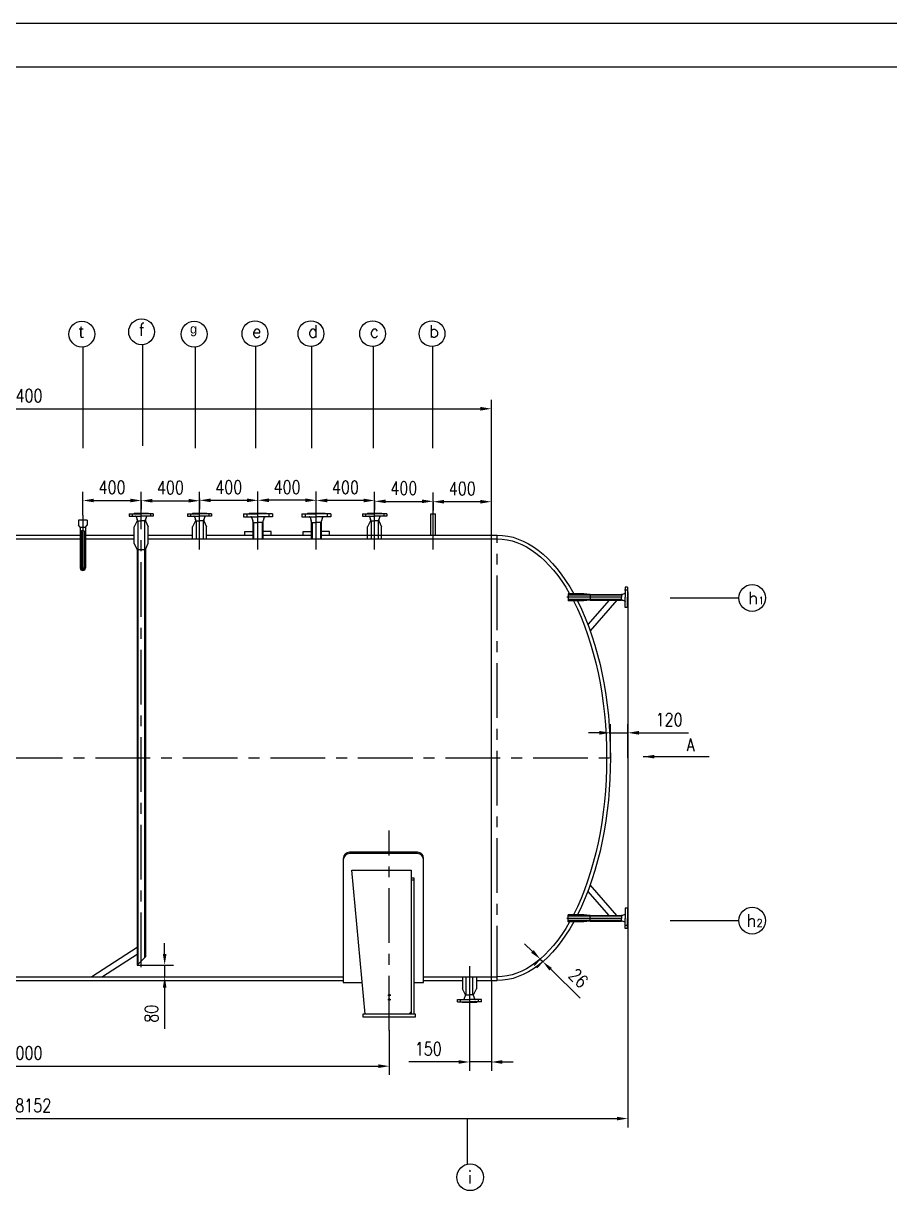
# Model space of a CAD drawing. Header units: millimetres. Extents: x 45700 to 70930, y -32425 to -14605.
# Drawn here: x 51855 to 57793, y -22604 to -14605 of the extents above; entities that cross this region are included whole.
import ezdxf

# ---------------------------------------------------------------- set-up
doc = ezdxf.new("R2010")
doc.units = ezdxf.units.MM
doc.header["$LTSCALE"] = 300
doc.linetypes.add('CENTER', pattern=[2, 1.25, -0.25, 0.25, -0.25])
for name, color, linetype in [('01', 2, 'Continuous'), ('1轮廓实线层', 7, 'Continuous'), ('2细线层', 4, 'Continuous'), ('3中心线层', 1, 'CENTER'), ('7标注层', 4, 'Continuous'), ('CEN', 1, 'CENTER'), ('LAYER1', 7, 'Continuous'), ('LAYER2', 7, 'Continuous'), ('THK', 7, 'Continuous')]:
    doc.layers.add(name, color=color, linetype=linetype)
doc.styles.add('PC_TEXTSTYLE', font='romans.shx', dxfattribs={"width": 0.8, "bigfont": 'hzfs.shx'})
doc.styles.add('PC_TEXTSTYLE1', font='romans.shx', dxfattribs={"bigfont": 'hzfs.shx'})
doc.styles.add('TH_GBDIM', font='romans.shx', dxfattribs={"width": 0.8, "bigfont": 'gbcbig.shx'})
doc.dimstyles.new('TH_GBDIM', dxfattribs={"dimscale": 30, "dimtxt": 3, "dimasz": 2.5, "dimexe": 2, "dimexo": 0, "dimgap": 1.5, "dimtad": 1, "dimdec": 0, "dimzin": 0, "dimdsep": 46, "dimtxsty": 'TH_GBDIM', "dimcen": 2.5, "dimclrd": 130, "dimclre": 130, "dimclrt": 3, "dimadec": 0, "dimazin": 0, "dimtfac": 0.714286, "dimtdec": 0, "dimtmove": 0, "dimatfit": 3, "dimfxl": 0, "dimtolj": 1, "dimtzin": 0, "dimlwd": -1, "dimlwe": -1, "dimarcsym": 0})

# ---------------------------------------------------------------- blocks, each defined once
blk = doc.blocks.new('*D52')
at = {"layer": 'Defpoints', "color": 0}
for p in [(52634.2, -21058), (52634.2, -21138), (52823.3, -21138)]:
    blk.add_point(p, dxfattribs=at)
at = {"layer": 'THK', "color": 130}
for p, q in [((52823.3, -20983), (52823.3, -20908)), ((52634.2, -21058), (52883.3, -21058)), ((52823.3, -21058), (52823.3, -21138)), ((52634.2, -21138), (52883.3, -21138)), ((52823.3, -21213), (52823.3, -21494.6))]:
    blk.add_line(p, q, dxfattribs=at)
for points in [[(52810.8, -20983), (52835.8, -20983), (52823.3, -21058)], [(52810.8, -21213), (52835.8, -21213), (52823.3, -21138)]]:
    blk.add_solid(points, dxfattribs=at)
at = {"layer": 'THK', "color": 3, "insert": (52733.3, -21391.3), "char_height": 90, "attachment_point": 5, "rotation": 90, "style": 'TH_GBDIM'}
blk.add_mtext('\\A1;80', dxfattribs=at)
blk = doc.blocks.new('*D161')
at = {"layer": 'Defpoints', "color": 0}
for p in [(49362.7, -21503.6), (54362.7, -21503.6), (54362.7, -21751)]:
    blk.add_point(p, dxfattribs=at)
at = {"layer": 'THK', "color": 130}
for p, q in [((49362.7, -21503.6), (49362.7, -21811)), ((54362.7, -21503.6), (54362.7, -21811)), ((49437.7, -21751), (54287.7, -21751))]:
    blk.add_line(p, q, dxfattribs=at)
for points in [[(49437.7, -21738.5), (49437.7, -21763.5), (49362.7, -21751)], [(54287.7, -21738.5), (54287.7, -21763.5), (54362.7, -21751)]]:
    blk.add_solid(points, dxfattribs=at)
at = {"layer": 'THK', "color": 3, "insert": (51862.7, -21661), "char_height": 90, "attachment_point": 5, "style": 'TH_GBDIM'}
blk.add_mtext('\\A1;5000', dxfattribs=at)
blk = doc.blocks.new('*D167')
at = {"layer": 'Defpoints', "color": 0}
for p in [(55062.7, -21164), (54912.7, -21369.8), (54912.7, -21722.3)]:
    blk.add_point(p, dxfattribs=at)
at = {"layer": 'THK', "color": 130}
for p, q in [((55062.7, -21164), (55062.7, -21782.3)), ((54912.7, -21369.8), (54912.7, -21782.3)), ((54837.7, -21722.3), (54497.8, -21722.3)), ((55062.7, -21722.3), (54912.7, -21722.3)), ((55137.7, -21722.3), (55212.7, -21722.3))]:
    blk.add_line(p, q, dxfattribs=at)
for points in [[(54837.7, -21709.8), (54837.7, -21734.8), (54912.7, -21722.3)], [(55137.7, -21709.8), (55137.7, -21734.8), (55062.7, -21722.3)]]:
    blk.add_solid(points, dxfattribs=at)
at = {"layer": 'THK', "color": 3, "insert": (54630.3, -21632.3), "char_height": 90, "attachment_point": 5, "style": 'TH_GBDIM'}
blk.add_mtext('\\A1;150', dxfattribs=at)
blk = doc.blocks.new('*D168')
at = {"layer": 'Defpoints', "color": 0}
for p in [(47846.7, -19638), (55998.7, -19638), (55998.7, -22110.2)]:
    blk.add_point(p, dxfattribs=at)
at = {"layer": 'THK', "color": 130}
for p, q in [((47846.7, -19638), (47846.7, -22170.2)), ((55998.7, -19638), (55998.7, -22170.2)), ((47921.7, -22110.2), (55923.7, -22110.2))]:
    blk.add_line(p, q, dxfattribs=at)
for points in [[(47921.7, -22097.7), (47921.7, -22122.7), (47846.7, -22110.2)], [(55923.7, -22097.7), (55923.7, -22122.7), (55998.7, -22110.2)]]:
    blk.add_solid(points, dxfattribs=at)
at = {"layer": 'THK', "color": 3, "insert": (51922.7, -22020.2), "char_height": 90, "attachment_point": 5, "style": 'TH_GBDIM'}
blk.add_mtext('\\A1;8152', dxfattribs=at)
blk = doc.blocks.new('*D169')
at = {"layer": 'Defpoints', "color": 0}
for p in [(55062.7, -17245.8), (48662.7, -18112), (55062.7, -18112)]:
    blk.add_point(p, dxfattribs=at)
at = {"layer": 'THK', "color": 130}
for p, q in [((48662.7, -18112), (48662.7, -17185.8)), ((55062.7, -18112), (55062.7, -17185.8)), ((48737.7, -17245.8), (54987.7, -17245.8))]:
    blk.add_line(p, q, dxfattribs=at)
for points in [[(48737.7, -17233.3), (48737.7, -17258.3), (48662.7, -17245.8)], [(54987.7, -17233.3), (54987.7, -17258.3), (55062.7, -17245.8)]]:
    blk.add_solid(points, dxfattribs=at)
at = {"layer": 'THK', "color": 3, "insert": (51862.7, -17155.8), "char_height": 90, "attachment_point": 5, "style": 'TH_GBDIM'}
blk.add_mtext('\\A1;6400', dxfattribs=at)
blk = doc.blocks.new('*D172')
at = {"layer": 'Defpoints', "color": 0}
for p in [(52662.7, -17874.5), (52262.7, -17974.7), (52662.7, -17982)]:
    blk.add_point(p, dxfattribs=at)
at = {"layer": 'THK', "color": 130}
for p, q in [((52262.7, -17974.7), (52262.7, -17814.5)), ((52662.7, -17982), (52662.7, -17814.5)), ((52337.7, -17874.5), (52587.7, -17874.5))]:
    blk.add_line(p, q, dxfattribs=at)
for points in [[(52337.7, -17862), (52337.7, -17887), (52262.7, -17874.5)], [(52587.7, -17862), (52587.7, -17887), (52662.7, -17874.5)]]:
    blk.add_solid(points, dxfattribs=at)
at = {"layer": 'THK', "color": 3, "insert": (52462.7, -17784.5), "char_height": 90, "attachment_point": 5, "style": 'TH_GBDIM'}
blk.add_mtext('\\A1;400', dxfattribs=at)
blk = doc.blocks.new('*D173')
at = {"layer": 'Defpoints', "color": 0}
for p in [(52662.7, -17874.5), (53062.7, -17876), (53062.7, -17906.4)]:
    blk.add_point(p, dxfattribs=at)
at = {"layer": 'THK', "color": 130}
for p, q in [((53062.7, -17906.4), (53062.7, -17816)), ((52662.7, -17874.5), (52662.7, -17936)), ((52737.7, -17876), (52987.7, -17876))]:
    blk.add_line(p, q, dxfattribs=at)
for points in [[(52737.7, -17863.5), (52737.7, -17888.5), (52662.7, -17876)], [(52987.7, -17863.5), (52987.7, -17888.5), (53062.7, -17876)]]:
    blk.add_solid(points, dxfattribs=at)
at = {"layer": 'THK', "color": 3, "insert": (52862.7, -17786), "char_height": 90, "attachment_point": 5, "style": 'TH_GBDIM'}
blk.add_mtext('\\A1;400', dxfattribs=at)
blk = doc.blocks.new('*D174')
at = {"layer": 'Defpoints', "color": 0}
for p in [(53062.7, -17861.2), (53462.7, -17873.3), (53462.7, -17906.4)]:
    blk.add_point(p, dxfattribs=at)
at = {"layer": 'THK', "color": 130}
for p, q in [((53462.7, -17906.4), (53462.7, -17813.3)), ((53062.7, -17861.2), (53062.7, -17933.3)), ((53137.7, -17873.3), (53387.7, -17873.3))]:
    blk.add_line(p, q, dxfattribs=at)
for points in [[(53137.7, -17860.8), (53137.7, -17885.8), (53062.7, -17873.3)], [(53387.7, -17860.8), (53387.7, -17885.8), (53462.7, -17873.3)]]:
    blk.add_solid(points, dxfattribs=at)
at = {"layer": 'THK', "color": 3, "insert": (53262.7, -17783.3), "char_height": 90, "attachment_point": 5, "style": 'TH_GBDIM'}
blk.add_mtext('\\A1;400', dxfattribs=at)
blk = doc.blocks.new('*D175')
at = {"layer": 'Defpoints', "color": 0}
for p in [(53462.7, -17873), (53462.7, -17873.3), (53862.7, -17906.4)]:
    blk.add_point(p, dxfattribs=at)
at = {"layer": 'THK', "color": 130}
for p, q in [((53462.7, -17873.3), (53462.7, -17813)), ((53862.7, -17906.4), (53862.7, -17813)), ((53787.7, -17873), (53537.7, -17873))]:
    blk.add_line(p, q, dxfattribs=at)
for points in [[(53537.7, -17860.5), (53537.7, -17885.5), (53462.7, -17873)], [(53787.7, -17860.5), (53787.7, -17885.5), (53862.7, -17873)]]:
    blk.add_solid(points, dxfattribs=at)
at = {"layer": 'THK', "color": 3, "insert": (53662.7, -17783), "char_height": 90, "attachment_point": 5, "style": 'TH_GBDIM'}
blk.add_mtext('\\A1;400', dxfattribs=at)
blk = doc.blocks.new('*D176')
at = {"layer": 'Defpoints', "color": 0}
for p in [(53862.7, -17874.4), (53862.7, -17906.4), (54262.7, -17906.4)]:
    blk.add_point(p, dxfattribs=at)
at = {"layer": 'THK', "color": 130}
for p, q in [((53862.7, -17906.4), (53862.7, -17814.4)), ((54262.7, -17906.4), (54262.7, -17814.4)), ((54187.7, -17874.4), (53937.7, -17874.4))]:
    blk.add_line(p, q, dxfattribs=at)
for points in [[(53937.7, -17861.9), (53937.7, -17886.9), (53862.7, -17874.4)], [(54187.7, -17861.9), (54187.7, -17886.9), (54262.7, -17874.4)]]:
    blk.add_solid(points, dxfattribs=at)
at = {"layer": 'THK', "color": 3, "insert": (54062.7, -17784.4), "char_height": 90, "attachment_point": 5, "style": 'TH_GBDIM'}
blk.add_mtext('\\A1;400', dxfattribs=at)
blk = doc.blocks.new('*D177')
at = {"layer": 'Defpoints', "color": 0}
for p in [(54262.7, -17874.4), (54662.7, -17880.4), (54662.7, -17880.4)]:
    blk.add_point(p, dxfattribs=at)
at = {"layer": 'THK', "color": 130}
for p, q in [((54662.7, -17880.4), (54662.7, -17820.4)), ((54262.7, -17874.4), (54262.7, -17940.4)), ((54337.7, -17880.4), (54587.7, -17880.4))]:
    blk.add_line(p, q, dxfattribs=at)
for points in [[(54337.7, -17867.9), (54337.7, -17892.9), (54262.7, -17880.4)], [(54587.7, -17867.9), (54587.7, -17892.9), (54662.7, -17880.4)]]:
    blk.add_solid(points, dxfattribs=at)
at = {"layer": 'THK', "color": 3, "insert": (54462.7, -17790.4), "char_height": 90, "attachment_point": 5, "style": 'TH_GBDIM'}
blk.add_mtext('\\A1;400', dxfattribs=at)
blk = doc.blocks.new('*D178')
at = {"layer": 'Defpoints', "color": 0}
for p in [(54662.7, -17880.4), (54662.7, -17883), (55062.7, -18112)]:
    blk.add_point(p, dxfattribs=at)
at = {"layer": 'THK', "color": 130}
for p, q in [((55062.7, -18112), (55062.7, -17823)), ((54662.7, -17880.4), (54662.7, -17943)), ((54987.7, -17883), (54737.7, -17883))]:
    blk.add_line(p, q, dxfattribs=at)
for points in [[(54737.7, -17870.5), (54737.7, -17895.5), (54662.7, -17883)], [(54987.7, -17870.5), (54987.7, -17895.5), (55062.7, -17883)]]:
    blk.add_solid(points, dxfattribs=at)
at = {"layer": 'THK', "color": 3, "insert": (54862.7, -17793), "char_height": 90, "attachment_point": 5, "style": 'TH_GBDIM'}
blk.add_mtext('\\A1;400', dxfattribs=at)
blk = doc.blocks.new('*D180')
at = {"layer": 'Defpoints', "color": 0}
for p in [(55998.7, -19466.5), (55878.7, -19638), (55998.7, -19638)]:
    blk.add_point(p, dxfattribs=at)
at = {"layer": 'THK', "color": 130}
for p, q in [((55878.7, -19638), (55878.7, -19406.5)), ((55998.7, -19638), (55998.7, -19406.5)), ((55803.7, -19466.5), (55728.7, -19466.5)), ((55878.7, -19466.5), (55998.7, -19466.5)), ((56073.7, -19466.5), (56413.5, -19466.5))]:
    blk.add_line(p, q, dxfattribs=at)
for points in [[(55803.7, -19454), (55803.7, -19479), (55878.7, -19466.5)], [(56073.7, -19454), (56073.7, -19479), (55998.7, -19466.5)]]:
    blk.add_solid(points, dxfattribs=at)
at = {"layer": 'THK', "color": 3, "insert": (56281.1, -19376.5), "char_height": 90, "attachment_point": 5, "style": 'TH_GBDIM'}
blk.add_mtext('\\A1;120', dxfattribs=at)
blk = doc.blocks.new('*D183')
at = {"layer": 'Defpoints', "color": 0}
for p in [(55397.7, -21017.1), (55415.5, -21034.5), (55415.5, -21034.5)]:
    blk.add_point(p, dxfattribs=at)
at = {"layer": 'THK', "color": 130}
for p, q in [((55344.1, -20964.6), (55290.5, -20912.2)), ((55397.7, -21017.1), (55355.7, -21060)), ((55415.5, -21034.5), (55373.5, -21077.4)), ((55397.7, -21017.1), (55415.5, -21034.5)), ((55469.1, -21087), (55670.2, -21284))]:
    blk.add_line(p, q, dxfattribs=at)
for points in [[(55352.8, -20955.7), (55335.3, -20973.6), (55397.7, -21017.1)], [(55477.8, -21078.1), (55460.3, -21096), (55415.5, -21034.5)]]:
    blk.add_solid(points, dxfattribs=at)
at = {"layer": 'THK', "color": 3, "insert": (55659.4, -21147.4), "char_height": 90, "attachment_point": 5, "rotation": 315.60297, "style": 'TH_GBDIM'}
blk.add_mtext('\\A1;26', dxfattribs=at)

msp = doc.modelspace()

# ---------------------------------------------------------------- linework, layer by layer
at = {"layer": '01', "ltscale": 0.5}
for radius in [18.2, 10.2]:
    msp.add_arc((52262.7, -18335.9), radius, 180, 0, dxfattribs=at)
at = {"layer": '1轮廓实线层'}
for p, q in [((70630.4, -14904.7), (46450.4, -14904.7)), ((54646.7, -18112), (54646.7, -17966)), ((54678.7, -18112), (54678.7, -17966)), ((52614.7, -18167.9), (52614.7, -18056.1)), ((52710.7, -18167.9), (52710.7, -18056.1)), ((53014.7, -18138), (53014.7, -18056.1)), ((53110.7, -18138), (53110.7, -18056.1)), ((54214.7, -18138), (54214.7, -18056.1)), ((54310.7, -18138), (54310.7, -18056.1)), ((54864.7, -21138.3), (54864.7, -21220.2)), ((54960.7, -21138.3), (54960.7, -21220.2))]:
    msp.add_line(p, q, dxfattribs=at)
at = {"layer": '2细线层'}
for p, q in [((70930.4, -14604.7), (45700.4, -14604.7)), ((52264.2, -17515.6), (52264.2, -16820.2)), ((52673.9, -17499.7), (52673.9, -16804.3)), ((53034.2, -17515.6), (53034.2, -16820.2)), ((53446.5, -16818.9), (53445.2, -17515.6)), ((53830.3, -16818.9), (53829, -17515.6)), ((54253, -16818.9), (54251.7, -17515.6)), ((54660.1, -16818.9), (54658.8, -17515.6)), ((56287.2, -18542.5), (56758.5, -18542.5)), ((55998.7, -18576), (55998.7, -20700)), ((56287.2, -20753.6), (56758.5, -20753.6))]:
    msp.add_line(p, q, dxfattribs=at)
at = {"layer": '3中心线层'}
for p, q in [((52662.7, -21071.9), (52662.7, -17906.4)), ((53062.7, -18210), (53062.7, -17906.4)), ((53462.7, -18210), (53462.7, -17906.4)), ((53862.7, -18210), (53862.7, -17906.4)), ((54262.7, -18210), (54262.7, -17906.4)), ((54662.7, -18140.4), (54662.7, -17880.4)), ((54662.7, -18210), (54662.7, -17906.4)), ((52262.7, -17974.7), (52262.9, -18375.6)), ((46948.4, -19638), (55925.9, -19638)), ((54362.7, -21506.9), (54362.7, -20135.4)), ((54912.7, -21066.3), (54912.7, -21369.8))]:
    msp.add_line(p, q, dxfattribs=at)
at = {"layer": '7标注层'}
msp.add_line((54900, -22419.6), (54900, -22110.2), dxfattribs=at)
at = {"layer": 'CEN'}
for p, q in [((52600.2, -17963), (52600.2, -17985)), ((52725.2, -17963), (52725.2, -17985)), ((53000.2, -17963), (53000.2, -17985)), ((53125.2, -17963), (53125.2, -17985)), ((53387.3, -17963.2), (53387.3, -17989.7)), ((53538.1, -17963.2), (53538.1, -17989.7)), ((53787.3, -17963.2), (53787.3, -17989.7)), ((53938.1, -17963.2), (53938.1, -17989.7)), ((54200.2, -17963), (54200.2, -17985)), ((54325.2, -17963), (54325.2, -17985)), ((55102.7, -21164), (55102.7, -18112)), ((55954.7, -18538), (55549.2, -18538)), ((55999.7, -18488), (55974.8, -18488)), ((55954.7, -20738), (55549.2, -20738)), ((55999.7, -20788), (55974.8, -20788)), ((54352.2, -21264), (54373.2, -21264)), ((54362.7, -21304.5), (54362.7, -21253.5)), ((54352.2, -21294), (54373.2, -21294)), ((54850.2, -21313.3), (54850.2, -21291.3)), ((54975.2, -21313.3), (54975.2, -21291.3))]:
    msp.add_line(p, q, dxfattribs=at)
msp.add_solid([(54532.7, -21394), (54532.7, -21388), (54538.7, -21394)], dxfattribs=at)
at = {"layer": 'LAYER1', "linetype": 'ByBlock'}
msp.add_arc((52262.2, -18123.7), 41.2, 63.12452, 115.44846, dxfattribs=at)
at = {"layer": 'LAYER2', "linetype": 'ByBlock'}
for p, q in [((52292.7, -18008.2), (52232.7, -18008.2)), ((52232.7, -18008.2), (52232.7, -18044.5)), ((52244.5, -18056.3), (52232.7, -18044.5)), ((52244.5, -18056.3), (52244.5, -18335.9)), ((52244.5, -18056.3), (52280.9, -18056.3)), ((52280.9, -18056.3), (52292.7, -18044.5)), ((52280.9, -18056.3), (52280.9, -18335.9)), ((52292.7, -18008.2), (52292.7, -18044.5)), ((52252.5, -18083.6), (52252.5, -18335.9)), ((52272.9, -18083.8), (52272.9, -18335.9))]:
    msp.add_line(p, q, dxfattribs=at)
at = {"layer": 'THK'}
for p, q in [((52580.2, -17966), (52580.2, -17982)), ((52580.2, -17966), (52662.7, -17966)), ((52580.2, -17982), (52662.7, -17982)), ((52613.2, -17962), (52712.2, -17962)), ((52613.2, -17962), (52613.2, -17966)), ((52706.2, -17966), (52619.2, -17966)), ((52627, -17985), (52633.8, -18005.1)), ((52712.2, -17962), (52712.2, -17966)), ((52980.2, -17966), (52980.2, -17982)), ((52980.2, -17966), (53062.7, -17966)), ((52980.2, -17982), (53062.7, -17982)), ((53013.2, -17962), (53112.2, -17962)), ((53013.2, -17962), (53013.2, -17966)), ((53106.2, -17966), (53019.2, -17966)), ((53027, -17985), (53033.8, -18005.1)), ((53112.2, -17962), (53112.2, -17966)), ((53363.2, -17966.8), (53462.7, -17966.8)), ((53363.2, -17966.8), (53363.2, -17986.1)), ((53363.2, -17986.1), (53462.7, -17986.1)), ((53403, -17962), (53403, -17966.8)), ((53403, -17962), (53522.4, -17962)), ((53515.2, -17966.8), (53410.2, -17966.8)), ((53419.6, -17989.8), (53427.8, -18013.9)), ((53522.4, -17962), (53522.4, -17966.8)), ((53763.2, -17966.8), (53763.2, -17986.1)), ((53763.2, -17966.8), (53862.7, -17966.8)), ((53763.2, -17986.1), (53862.7, -17986.1)), ((53803, -17962), (53922.4, -17962)), ((53803, -17962), (53803, -17966.8)), ((53915.2, -17966.8), (53810.2, -17966.8)), ((53819.6, -17989.8), (53827.8, -18013.9)), ((53922.4, -17962), (53922.4, -17966.8)), ((54180.2, -17966), (54180.2, -17982)), ((54180.2, -17966), (54262.7, -17966)), ((54180.2, -17982), (54262.7, -17982)), ((54213.2, -17962), (54312.2, -17962)), ((54213.2, -17962), (54213.2, -17966)), ((54306.2, -17966), (54219.2, -17966)), ((54227, -17985), (54233.8, -18005.1)), ((54312.2, -17962), (54312.2, -17966)), ((54646.7, -17966), (54678.7, -17966)), ((52634.2, -18014), (52614.7, -18056.1)), ((52634.2, -18007), (52634.2, -18014)), ((52634.2, -18014), (52662.7, -18014)), ((52639.2, -18014), (52639.2, -18177.2)), ((52686.2, -18014), (52686.2, -18177.2)), ((52691.2, -18014), (52710.7, -18056.1)), ((53034.2, -18014), (53014.7, -18056.1)), ((53034.2, -18007), (53034.2, -18014)), ((53034.2, -18014), (53062.7, -18014)), ((53039.2, -18014), (53039.2, -18138)), ((53086.2, -18014), (53086.2, -18138)), ((53091.2, -18014), (53110.7, -18056.1)), ((53428.3, -18016.3), (53428.3, -18024.7)), ((53428.3, -18024.7), (53462.7, -18024.7)), ((53428.3, -18024.7), (53428.3, -18138)), ((53433.3, -18024.7), (53433.3, -18138)), ((53492.1, -18024.7), (53492.1, -18138)), ((53497.1, -18024.7), (53497.1, -18138)), ((53828.3, -18016.3), (53828.3, -18024.7)), ((53828.3, -18024.7), (53828.3, -18138)), ((53828.3, -18024.7), (53862.7, -18024.7)), ((53833.3, -18024.7), (53833.3, -18138)), ((53892.1, -18024.7), (53892.1, -18138)), ((53897.1, -18024.7), (53897.1, -18138)), ((54234.2, -18014), (54214.7, -18056.1)), ((54234.2, -18007), (54234.2, -18014)), ((54234.2, -18014), (54262.7, -18014)), ((54239.2, -18014), (54239.2, -18138)), ((54286.2, -18014), (54286.2, -18138)), ((54291.2, -18014), (54310.7, -18056.1)), ((49702.7, -18112), (52244.5, -18112)), ((49702.7, -18138), (52244.5, -18138)), ((52280.9, -18112), (52614.7, -18112)), ((52280.9, -18138), (52614.7, -18138)), ((52710.7, -18112), (53014.7, -18112)), ((52710.7, -18138), (55062.7, -18138)), ((53110.7, -18112), (53428.3, -18112)), ((53372.7, -18112), (53372.7, -18088)), ((53372.7, -18088), (53428.3, -18088)), ((53552.7, -18088), (53497.1, -18088)), ((53497.1, -18112), (53828.3, -18112)), ((53552.7, -18112), (53552.7, -18088)), ((53772.7, -18088), (53828.3, -18088)), ((53772.7, -18112), (53772.7, -18088)), ((53952.7, -18088), (53897.1, -18088)), ((53897.1, -18112), (54214.7, -18112)), ((53910.7, -18112), (55062.7, -18112)), ((53952.7, -18112), (53952.7, -18088)), ((55062.7, -21164), (55062.7, -18112)), ((55062.7, -18112), (55102.7, -18112)), ((55062.7, -21164), (55062.7, -18112)), ((55062.7, -18138), (55102.7, -18138)), ((52634.2, -18210), (52614.7, -18167.9)), ((52634.2, -18210), (52634.2, -21058)), ((52634.2, -18210), (52691.2, -18210)), ((52639.2, -18177.2), (52639.2, -21053)), ((52686.2, -18177.2), (52686.2, -21006)), ((52691.2, -18210), (52710.7, -18167.9)), ((52691.2, -18210), (52691.2, -21001)), ((55980.7, -18468), (55980.7, -18538)), ((55996.7, -18468), (55980.7, -18468)), ((55996.7, -18468), (55996.7, -18538)), ((55697.4, -18513), (55588.6, -18513)), ((55588.6, -18513), (55588.6, -18563)), ((55954.7, -18523), (55588.6, -18523)), ((55954.7, -18553), (55588.6, -18553)), ((55740.8, -18519), (55697.4, -18513)), ((55740.8, -18557), (55697.4, -18563)), ((55870.2, -18557), (55724.2, -18724.4)), ((55923.2, -18557), (55740, -18767.2)), ((55740.8, -18519), (55954.7, -18519)), ((55740.8, -18519), (55740.8, -18557)), ((55740.8, -18557), (55954.7, -18557)), ((55828.8, -18519), (55954.7, -18519)), ((55959.5, -18519), (55954.7, -18519)), ((55954.7, -18519), (55954.7, -18538)), ((55977.9, -18511.4), (55961.7, -18518.5)), ((55998.7, -18500), (55996.7, -18500)), ((55998.7, -18500), (55998.7, -18576)), ((55998.7, -18557), (55998.7, -18519)), ((55697.4, -18563), (55588.6, -18563)), ((55998.7, -18576), (55996.7, -18576)), ((54555.7, -20284.8), (54089.7, -20284.8)), ((54555.7, -20294.7), (54089.7, -20294.7)), ((54047.7, -20326.8), (54047.7, -21178)), ((54597.7, -21178), (54597.7, -20326.8)), ((54106.7, -20408), (54512.7, -20408)), ((54196.7, -21394), (54106.7, -20408)), ((54512.7, -20408), (54512.7, -21394)), ((54532.7, -20462.3), (54512.7, -20462.3)), ((54532.7, -20476.1), (54512.7, -20476.1)), ((54532.7, -21394), (54532.7, -20462.3)), ((55870.2, -20719), (55724.2, -20551.6)), ((55923.2, -20719), (55740, -20508.8)), ((55588.6, -20763), (55588.6, -20713)), ((55697.4, -20713), (55588.6, -20713)), ((55740.8, -20719), (55697.4, -20713)), ((55998.7, -20700), (55996.7, -20700)), ((55998.7, -20776), (55998.7, -20700)), ((55954.7, -20723), (55588.6, -20723)), ((55954.7, -20753), (55588.6, -20753)), ((55697.4, -20763), (55588.6, -20763)), ((55740.8, -20757), (55697.4, -20763)), ((55740.8, -20757), (55740.8, -20719)), ((55740.8, -20719), (55954.7, -20719)), ((55740.8, -20757), (55954.7, -20757)), ((55828.8, -20757), (55954.7, -20757)), ((55954.7, -20757), (55954.7, -20738)), ((55959.5, -20757), (55954.7, -20757)), ((55977.9, -20764.6), (55961.7, -20757.5)), ((55980.7, -20808), (55980.7, -20738)), ((55996.7, -20808), (55996.7, -20738)), ((55998.7, -20776), (55996.7, -20776)), ((55998.7, -20719), (55998.7, -20757)), ((55996.7, -20808), (55980.7, -20808)), ((52634.2, -20937.5), (52324, -21138)), ((52634.2, -20985.2), (52397.7, -21138)), ((52634.2, -21058), (52691.2, -21001)), ((49234.2, -21164), (54047.7, -21164)), ((51733.8, -21138), (54047.7, -21138)), ((54047.7, -21178), (54177, -21178)), ((54532.7, -21178), (54597.7, -21178)), ((54597.7, -21138), (55062.7, -21138)), ((54597.7, -21164), (54864.7, -21164)), ((54889.2, -21262.3), (54889.2, -21138.3)), ((54936.2, -21262.3), (54936.2, -21138.3)), ((54960.7, -21164), (55062.7, -21164)), ((55062.7, -21138), (55102.7, -21138)), ((55062.7, -21164), (55102.7, -21164)), ((54884.2, -21262.3), (54864.7, -21220.2)), ((54941.2, -21262.3), (54912.7, -21262.3)), ((54941.2, -21262.3), (54960.7, -21220.2)), ((54941.2, -21269.3), (54941.2, -21262.3)), ((54948.4, -21291.3), (54941.6, -21271.2)), ((54863.2, -21314.3), (54863.2, -21310.3)), ((54962.2, -21314.3), (54863.2, -21314.3)), ((54869.2, -21310.3), (54956.2, -21310.3)), ((54995.2, -21294.3), (54912.7, -21294.3)), ((54995.2, -21310.3), (54912.7, -21310.3)), ((54962.2, -21314.3), (54962.2, -21310.3)), ((54995.2, -21310.3), (54995.2, -21294.3)), ((54182.7, -21394), (54182.7, -21414)), ((54542.7, -21394), (54182.7, -21394)), ((54182.7, -21414), (54542.7, -21414)), ((54496.7, -21394), (54512.7, -21378)), ((54542.7, -21414), (54542.7, -21394))]:
    msp.add_line(p, q, dxfattribs=at)
at = {"layer": 'THK', "extrusion": (-1.22461e-16, 7.4983e-33, -1)}
for p, q in [((52745.2, -17966), (52662.7, -17966)), ((52745.2, -17982), (52662.7, -17982)), ((52698.4, -17985), (52691.6, -18005.1)), ((52745.2, -17966), (52745.2, -17982)), ((53145.2, -17966), (53062.7, -17966)), ((53145.2, -17982), (53062.7, -17982)), ((53098.4, -17985), (53091.6, -18005.1)), ((53145.2, -17966), (53145.2, -17982)), ((53562.2, -17966.8), (53462.7, -17966.8)), ((53562.2, -17986.1), (53462.7, -17986.1)), ((53505.8, -17989.8), (53497.5, -18013.9)), ((53562.2, -17966.8), (53562.2, -17986.1)), ((53962.2, -17966.8), (53862.7, -17966.8)), ((53962.2, -17986.1), (53862.7, -17986.1)), ((53905.8, -17989.8), (53897.5, -18013.9)), ((53962.2, -17966.8), (53962.2, -17986.1)), ((54345.2, -17966), (54262.7, -17966)), ((54345.2, -17982), (54262.7, -17982)), ((54298.4, -17985), (54291.6, -18005.1)), ((54345.2, -17966), (54345.2, -17982)), ((52691.2, -18014), (52662.7, -18014)), ((52691.2, -18007), (52691.2, -18014)), ((53091.2, -18014), (53062.7, -18014)), ((53091.2, -18007), (53091.2, -18014)), ((53497.1, -18024.7), (53462.7, -18024.7)), ((53497.1, -18016.3), (53497.1, -18024.7)), ((53897.1, -18024.7), (53862.7, -18024.7)), ((53897.1, -18016.3), (53897.1, -18024.7)), ((54291.2, -18014), (54262.7, -18014)), ((54291.2, -18007), (54291.2, -18014))]:
    msp.add_line(p, q, dxfattribs=at)
at = {"layer": 'THK', "extrusion": (2.24949e-32, 1.22461e-16, -1)}
for p, q in [((55954.7, -18557), (55954.7, -18538)), ((55959.5, -18557), (55954.7, -18557)), ((55977.9, -18564.6), (55961.7, -18557.5)), ((55980.7, -18608), (55980.7, -18538)), ((55996.7, -18608), (55996.7, -18538)), ((55996.7, -18608), (55980.7, -18608))]:
    msp.add_line(p, q, dxfattribs=at)
at = {"layer": 'THK', "extrusion": (2.24949e-32, -1.22461e-16, -1)}
for p, q in [((55977.9, -20711.4), (55961.7, -20718.5)), ((55996.7, -20668), (55980.7, -20668)), ((55980.7, -20668), (55980.7, -20738)), ((55996.7, -20668), (55996.7, -20738)), ((55954.7, -20719), (55954.7, -20738)), ((55959.5, -20719), (55954.7, -20719))]:
    msp.add_line(p, q, dxfattribs=at)
at = {"layer": 'THK', "extrusion": (1.22461e-16, -2.24949e-32, -1)}
for p, q in [((54877, -21291.3), (54883.8, -21271.2)), ((54884.2, -21262.3), (54912.7, -21262.3)), ((54884.2, -21269.3), (54884.2, -21262.3)), ((54830.2, -21294.3), (54912.7, -21294.3)), ((54830.2, -21310.3), (54830.2, -21294.3)), ((54830.2, -21310.3), (54912.7, -21310.3))]:
    msp.add_line(p, q, dxfattribs=at)
at = {"layer": 'THK'}
for centre, radius in [((52665.2, -16718.4), 88.5), ((52255.4, -16734.3), 88.5), ((53025.4, -16734.3), 88.5), ((53442.3, -16731.3), 88.5), ((53826, -16731.3), 88.5), ((54248.7, -16731.3), 88.5), ((54655.9, -16731.3), 88.5), ((56850.2, -18542.5), 91.7), ((56850.2, -20753.6), 91.7), ((54362.7, -21264), 5.5), ((54362.7, -21294), 5.5), ((54917.4, -22512.3), 91.7)]:
    msp.add_circle(centre, radius, dxfattribs=at)
for centre, radius, start, end in [((52622.4, -17987), 5, 23.02549, 90), ((53022.4, -17987), 5, 23.02549, 90), ((53414.1, -17992.1), 6.03, 23.02549, 90), ((53814.1, -17992.1), 6.03, 23.02549, 90), ((54222.4, -17987), 5, 23.02549, 90), ((52629.2, -18007), 5, 360, 23.02549), ((53029.2, -18007), 5, 360, 23.02549), ((53422.3, -18016.3), 6.03, 360, 23.02549), ((53822.3, -18016.3), 6.03, 360, 23.02549), ((54229.2, -18007), 5, 360, 23.02549), ((55959.5, -18514), 5, 270, 296.56505), ((55975.7, -18506.9), 5, 296.56505, 0), ((54089.7, -20326.8), 42, 90, 180), ((54089.7, -20336.7), 42, 90, 180), ((54555.7, -20326.8), 42, 0, 90), ((54555.7, -20336.7), 42, 0, 90), ((55959.5, -20762), 5, 63.43495, 90), ((55975.7, -20769.1), 5, 360, 63.43495), ((54946.2, -21269.3), 5, 180, 203.02549), ((54953, -21289.3), 5, 203.02549, 270)]:
    msp.add_arc(centre, radius, start, end, dxfattribs=at)
at = {"layer": 'THK', "extrusion": (-1.22461e-16, 7.4983e-33, -1)}
for centre, radius, start, end in [((-52703, -17987), 5, 23.02549, 90), ((-53103, -17987), 5, 23.02549, 90), ((-53511.3, -17992.1), 6.03, 23.02549, 90), ((-53911.3, -17992.1), 6.03, 23.02549, 90), ((-54303, -17987), 5, 23.02549, 90), ((-52696.2, -18007), 5, 360, 23.02549), ((-53096.2, -18007), 5, 360, 23.02549), ((-53503.1, -18016.3), 6.03, 360, 23.02549), ((-53903.1, -18016.3), 6.03, 360, 23.02549), ((-54296.2, -18007), 5, 360, 23.02549)]:
    msp.add_arc(centre, radius, start, end, dxfattribs=at)
at = {"layer": 'THK', "extrusion": (2.24949e-32, 1.22461e-16, -1)}
for centre, start, end in [((-55959.5, -18562), 90, 116.56505), ((-55975.7, -18569.1), 116.56505, 180)]:
    msp.add_arc(centre, 5, start, end, dxfattribs=at)
at = {"layer": 'THK', "extrusion": (2.24949e-32, -1.22461e-16, -1)}
for centre, start, end in [((-55975.7, -20706.9), 180, 243.43495), ((-55959.5, -20714), 243.43495, 270)]:
    msp.add_arc(centre, 5, start, end, dxfattribs=at)
at = {"layer": 'THK', "extrusion": (1.22461e-16, -2.24949e-32, -1)}
for centre, start, end in [((-54879.2, -21269.3), 180, 203.02549), ((-54872.4, -21289.3), 203.02549, 270)]:
    msp.add_arc(centre, 5, start, end, dxfattribs=at)
at = {"layer": 'THK', "extrusion": (0, 0, -1)}
for major_axis, ratio, start_param, end_param in [((0, 1526), 0.508519, 0, 0.741848), ((0, 1500), 0.5, 0, 0.722734), ((0, 1500), 0.5, 0.771785, 2.369807), ((0, 1526), 0.508519, 0.78914, 2.352453), ((0, 1500), 0.5, 2.418858, 3.141593), ((0, 1526), 0.508519, 2.399745, 3.141593)]:
    msp.add_ellipse((55102.7, -19638), major_axis=major_axis, ratio=ratio, start_param=start_param, end_param=end_param, dxfattribs=at)

# ---------------------------------------------------------------- texts
at = {"layer": '1轮廓实线层', "char_height": 85, "attachment_point": 1, "style": 'PC_TEXTSTYLE1'}
for s, insert, width in [('{\\fArial|b0|i0|c0|p32;\\C3;t}', (52235.1, -16676), 55.45), ('{\\C3;f}', (52644.8, -16660.1), 55.45), ('{\\fArial|b0|i0|c0|p32;\\H0.75x;\\C3;g}', (52996.7, -16666.2), 399.569), ('{\\C3;e}', (53421.9, -16673), 55.45), ('{\\C3;d}', (53805.7, -16673), 55.45), ('{\\C3;c}', (54228.4, -16673), 55.45), ('{\\C3;b}', (54635.5, -16673), 55.45), ('{\\C3;h\\H0.5882x;1}', (56822.2, -18499.3), 139.798), ('{\\C3;h\\H0.6x;2}', (56810.2, -20710.4), 139.798), ('{\\C3;i}', (54900.9, -22469.1), 72.522)]:
    msp.add_mtext(s, dxfattribs=dict(at, insert=insert, width=width))
at = {"layer": 'THK', "insert": (56400.8, -19505.6), "char_height": 87, "width": 953.836, "attachment_point": 1, "style": 'PC_TEXTSTYLE'}
msp.add_mtext('{\\C3;A}', dxfattribs=at)

# ---------------------------------------------------------------- dimensions: what is measured, and where the dimension line sits
at = {"layer": 'THK'}
for base, p1, p2, picture, middle in [((55062.7, -17245.8), (48662.7, -18112), (55062.7, -18112), '*D169', (51862.7, -17245.8)), ((53462.7, -17873.3), (53062.7, -17861.2), (53462.7, -17906.4), '*D174', (53262.7, -17873.3))]:
    dim = msp.add_linear_dim(base=base, p1=p1, p2=p2, dimstyle='TH_GBDIM', dxfattribs=at)
    dim.commit()
    dim.dimension.update_dxf_attribs({"geometry": picture, "text_midpoint": middle, "dimtype": 160})
for base, p1, p2, picture, middle in [((52662.7, -17874.5), (52262.7, -17974.7), (52662.7, -17982), '*D172', (52462.7, -17784.5)), ((53062.7, -17876), (52662.7, -17874.5), (53062.7, -17906.4), '*D173', (52862.7, -17786)), ((53462.7, -17873), (53862.7, -17906.4), (53462.7, -17873.3), '*D175', (53662.7, -17783)), ((53862.7, -17874.4), (54262.7, -17906.4), (53862.7, -17906.4), '*D176', (54062.7, -17784.4)), ((54662.7, -17880.4), (54262.7, -17874.4), (54662.7, -17880.4), '*D177', (54462.7, -17790.4)), ((54662.7, -17883), (55062.7, -18112), (54662.7, -17880.4), '*D178', (54862.7, -17793)), ((55998.7, -19466.5), (55878.7, -19638), (55998.7, -19638), '*D180', (56281.1, -19376.5)), ((55998.7, -22110.2), (47846.7, -19638), (55998.7, -19638), '*D168', (51922.7, -22020.2)), ((54912.7, -21722.3), (55062.7, -21164), (54912.7, -21369.8), '*D167', (54630.3, -21632.3)), ((54362.7, -21751), (49362.7, -21503.6), (54362.7, -21503.6), '*D161', (51862.7, -21661))]:
    dim = msp.add_linear_dim(base=base, p1=p1, p2=p2, dimstyle='TH_GBDIM', dxfattribs=at)
    dim.commit()
    dim.dimension.update_dxf_attribs({"geometry": picture, "text_midpoint": middle})
dim = msp.add_linear_dim(base=(52823.3, -21138), p1=(52634.2, -21058), p2=(52634.2, -21138), angle=90, dimstyle='TH_GBDIM', dxfattribs=at)
dim.commit()
dim.dimension.update_dxf_attribs({"geometry": '*D52', "text_midpoint": (52733.3, -21391.3)})
dim = msp.add_aligned_dim(p1=(55397.7, -21017.1), p2=(55415.5, -21034.5), distance=0, text='26', dimstyle='TH_GBDIM', dxfattribs=at)
dim.commit()
dim.dimension.update_dxf_attribs({"geometry": '*D183', "text_midpoint": (55659.4, -21147.4)})

# ---------------------------------------------------------------- leaders
msp.add_leader([(56104.1, -19630), (56554.4, -19630)], dimstyle='TH_GBDIM', override={"dimgap": 1.5, "dimtad": 0}, dxfattribs=at)

doc.saveas('drawing.dxf')
